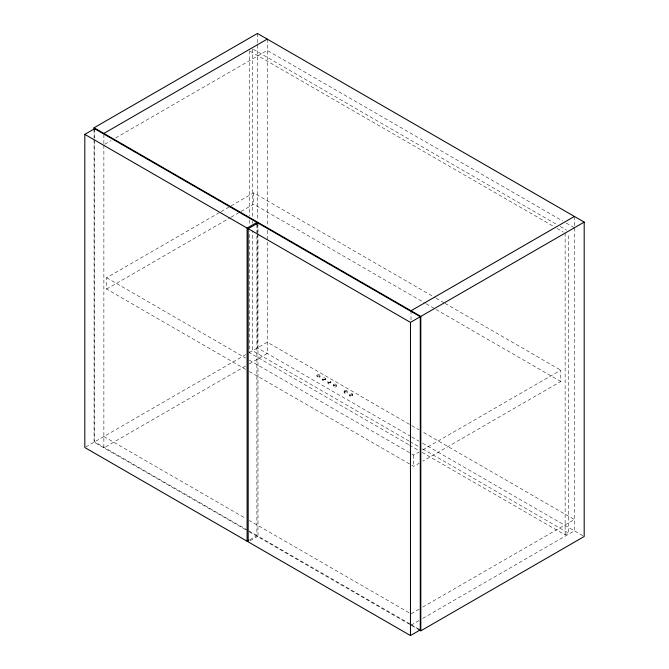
<?xml version="1.0" encoding="UTF-8"?>
<svg xmlns="http://www.w3.org/2000/svg" width="669" height="669" viewBox="0 0 669 669"><rect width="100%" height="100%" fill="white"/><g stroke="black" fill="none" stroke-linecap="round" stroke-linejoin="round"><path stroke-width="0.5" stroke-dasharray="3.35 2.51" d="M325.368 378.445L325.218 379.122A1.539 0.886 0 0 1 323.478 379.532A1.539 0.886 0 0 1 322.341 378.679L322.793 378.052A1.539 0.886 0 0 1 324.649 377.91L325.368 378.445L325.368 380.168M352.596 394.166L352.195 395.028L351.108 395.287A1.539 0.886 0 0 1 349.686 394.735A1.539 0.886 0 0 1 350.021 393.765L351.108 393.506A1.539 0.886 0 0 1 352.596 394.166L352.446 396.098A1.539 0.886 0 0 1 350.021 396.282L349.569 394.401M322.341 379.933L322.793 379.306L324.967 379.306A1.539 0.886 0 0 1 324.967 380.561A1.539 0.886 0 0 1 322.793 380.561L322.341 378.679M327.785 383.078L329.324 382.191A1.539 0.886 0 0 1 330.754 383.421A1.539 0.886 0 0 1 328.236 383.705L327.785 381.823L328.236 381.188L330.419 381.188A1.539 0.886 0 0 1 329.917 382.643A1.539 0.886 0 0 1 327.785 381.823M316.897 375.535L317.349 374.908A1.539 0.886 0 0 1 319.765 375.092A1.539 0.886 0 0 1 318.837 376.388A1.539 0.886 0 0 1 316.897 375.535L317.349 377.416A1.539 0.886 0 0 0 319.765 377.232A1.539 0.886 0 0 0 318.837 375.928A1.539 0.886 0 0 0 316.897 376.789M333.229 384.968L333.68 384.332A1.539 0.886 0 0 1 335.997 384.424A1.539 0.886 0 0 1 335.545 385.737L334.375 385.821A1.539 0.886 0 0 1 333.229 384.968L333.229 386.222M344.125 391.256L344.895 390.487L346.751 390.621A1.539 0.886 0 0 1 346.249 392.076A1.539 0.886 0 0 1 344.125 391.256L344.125 392.511M104.774 144.228L111.087 140.582M115.603 137.973L267.24 50.426L562.646 220.979M245.707 369.388L106.597 289.067L106.597 277.752L220.252 212.132M221.155 211.605L230.178 206.395M231.081 205.876L253.626 192.856L435.21 297.688M106.597 289.067L230.178 217.718M231.081 217.199L240.096 211.989M240.999 211.471L253.626 204.179L425.267 303.274M85.699 447.017L245.707 354.637M249.194 352.63L267.24 342.202L410.883 425.133M245.582 366.035L103.871 447.845L103.871 144.922M249.194 363.944L267.24 353.525L267.24 230.261M249.771 539.682L256.896 535.568L256.896 235.981M249.963 540.828L257.983 536.195L410.356 624.169M249.328 360.156L413.735 455.079L419.145 451.951M422.758 449.869L560.773 370.183L560.773 381.506L422.758 461.184M249.328 371.471L413.735 466.393L419.145 463.274M419.137 609.166L411.017 613.858L249.311 520.499M422.749 607.084L574.387 519.529L422.624 431.915M422.131 452.378L565.129 534.941L568.399 533.051L568.399 233.305M411.017 625.172L419.137 620.481M422.749 618.399L574.387 530.851L574.387 227.928M566.258 223.061L574.387 227.753M253.442 49.381L556.633 224.424M560.254 226.515L566.584 230.169M250.181 51.262L553.489 226.381M557.076 228.447L563.34 232.068M436.113 298.215L444.241 302.906M445.144 303.425L560.773 370.183M426.17 303.793L435.21 309.011M436.113 309.53L560.773 381.506M411.786 425.651L419.011 429.824M410.883 436.447L257.44 347.863L257.44 234.008M411.786 436.974L419.011 441.147M422.624 443.229L583.301 535.994M409.11 441.088L252.539 350.698L252.539 230.588M410.013 441.615L419.07 446.833M422.691 448.924L568.399 533.051M408.558 444.542L249.269 352.58L249.269 231.424M409.461 445.069L418.518 450.287M106.597 277.752L245.707 358.066M103.871 436.531L245.699 518.408M247.881 530.366L94.613 441.875L94.613 140.197M248.784 530.885L256.896 535.568M411.259 624.687L420.274 629.889M245.699 529.731L94.07 442.184L94.07 139.261M249.311 531.813L419.037 629.805M347.152 391.022L347.203 392.511M336.256 384.734L336.315 386.222A1.539 0.886 0 0 1 334.375 387.083L333.438 386.665A1.539 0.886 0 0 1 334.375 385.361A1.539 0.886 0 0 1 336.315 386.222M330.812 381.589L330.871 383.078M319.924 375.301L319.974 376.789M574.387 216.438L574.387 226.883M565.129 233.105L565.129 534.941M413.735 455.079L413.735 466.393M411.017 310.759L411.017 320.158M267.24 39.111L267.24 226.089M257.983 223.036L257.983 232.436M257.983 233.481L257.983 536.195M257.44 33.45L257.44 43.895M257.44 44.94L257.44 220.427M257.44 224.608L257.44 232.963M256.896 224.5L256.896 234.936M253.626 192.856L253.626 204.179M252.539 48.854L252.539 217.007M252.539 221.188L252.539 223.279M249.269 50.744L249.269 215.761M249.269 219.942L249.269 225.16M103.871 134.477L103.871 143.877M94.613 128.716L94.613 139.152M94.07 129.861L94.07 138.215M349.569 395.655A1.539 0.886 0 0 1 350.907 394.777A1.539 0.886 0 0 1 352.596 395.421M345.664 391.624L344.577 391.883A1.539 0.886 0 0 0 344.895 393.28A1.539 0.886 0 0 0 347.152 392.745A1.539 0.886 0 0 0 345.664 391.624"/><path stroke-width="1" d="M94.07 129.861L94.07 127.771L257.44 33.45L584.188 222.1L584.188 536.513L420.818 630.834L419.037 629.805M248.876 540.201L247.095 541.229L84.812 447.536L84.812 134.377L94.613 128.716L256.896 222.409L256.896 224.5M103.871 133.432L267.24 39.111M84.812 134.377L247.095 228.07L256.896 222.409M248.182 228.698L257.983 223.036L420.274 316.73L420.274 629.889L410.465 635.55L248.182 541.857L248.182 228.698L410.465 322.391L420.274 316.73M411.017 310.759L574.387 216.438M94.07 127.771L420.818 316.42L584.188 222.1M420.818 316.42L420.818 630.834M410.465 322.391L410.465 635.55M247.095 228.07L247.095 541.229"/></g></svg>
